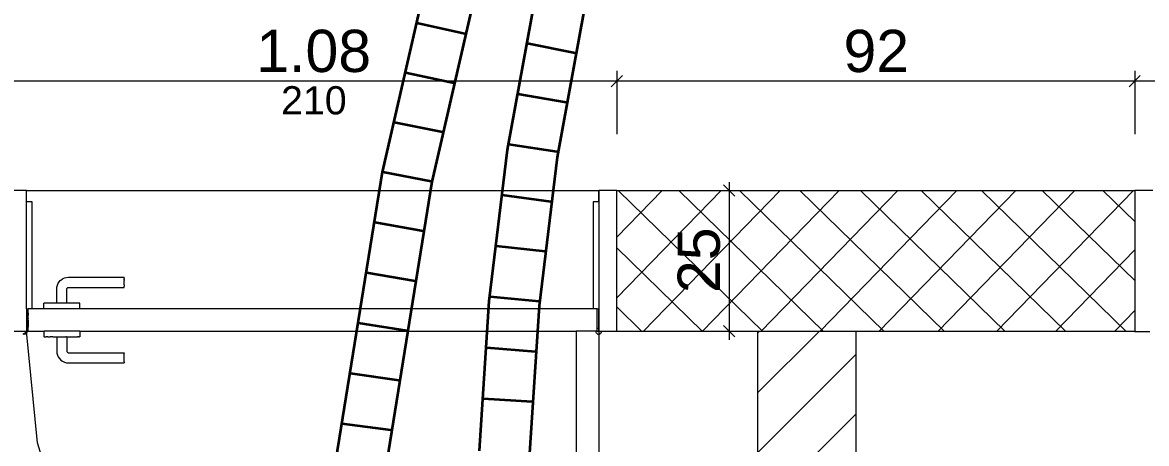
# Model space of a CAD drawing. Extents: x 0 to 1189, y 0 to 841.
# Drawn here: x 723.13 to 763.06, y 525.14 to 540.09 of the extents above; entities that cross this region are included whole.
import ezdxf
from ezdxf.lldxf.tags import DXFTag

# ---------------------------------------------------------------- set-up
doc = ezdxf.new("R2010")
doc.units = 0
doc.layers.get('0').update_dxf_attribs({"lineweight": 35})
for name, color, linetype, lineweight in [('211.5 Stahlbeton Kontur', 7, 'Continuous', 25), ('211.5 Stahlbeton Schraffur', 7, 'Continuous', 25), ('211.6 Mauerwerk Kontur', 7, 'Continuous', 25), ('211.6 Mauerwerk Schraffur', 7, 'Continuous', 25), ('273.0 Innentüren', 7, 'Continuous', 25), ('Bemassung', 7, 'Continuous', 25), ('Hilfskörper', 7, 'Continuous', 25)]:
    doc.layers.add(name, color=color, linetype=linetype, lineweight=lineweight)
doc.layers.add('L_Abluft_eingelegt', color=7, linetype='fein_strichliert', lineweight=35, true_color=0xffcc00)
doc.layers.add('L_Zuluft_eingelegt', color=1, linetype='fein_strichliert', lineweight=35, true_color=0xff0000)
doc.styles.get("Standard").update_dxf_attribs({"font": 'arial.ttf'})
tags = doc.linetypes.add('DASHED2', pattern=[9.525, 6.35, -3.175]).pattern_tags.tags
tags[6:7] = [DXFTag(74, 4), DXFTag(75, 0), DXFTag(340, '0'), DXFTag(46, 1.0), DXFTag(50, 0.0), DXFTag(44, 0.0), DXFTag(45, 0.0)]
tags[4:5] = [DXFTag(74, 4), DXFTag(75, 0), DXFTag(340, '0'), DXFTag(46, 1.0), DXFTag(50, 0.0), DXFTag(44, 0.0), DXFTag(45, 0.0)]
tags = doc.linetypes.add('fein_strichliert', pattern=[4, 1, -2, 1]).pattern_tags.tags
tags[8:9] = [DXFTag(74, 4), DXFTag(75, 0), DXFTag(340, '0'), DXFTag(46, 0.0), DXFTag(50, 0.0), DXFTag(44, 0.0), DXFTag(45, 0.0)]
tags[6:7] = [DXFTag(74, 4), DXFTag(75, 0), DXFTag(340, '0'), DXFTag(46, 0.0), DXFTag(50, 0.0), DXFTag(44, 0.0), DXFTag(45, 0.0)]
tags[4:5] = [DXFTag(74, 4), DXFTag(75, 0), DXFTag(340, '0'), DXFTag(46, 0.0), DXFTag(50, 0.0), DXFTag(44, 0.0), DXFTag(45, 0.0)]

# ---------------------------------------------------------------- blocks, each defined once
blk = doc.blocks.new('Referenz-A0SO6TOG06', base_point=(4.401, 96.704))
at = {"layer": '211.5 Stahlbeton Kontur', "color": 0, "lineweight": 18}
for p, q in [((744.239, 534.124), (762.638, 534.124)), ((744.239, 529.123), (744.239, 534.124)), ((762.638, 534.124), (762.638, 529.123)), ((762.638, 529.123), (744.239, 529.123))]:
    blk.add_line(p, q, dxfattribs=at)
at = {"layer": '211.5 Stahlbeton Schraffur', "color": 0, "lineweight": 13}
for p, q in [((744.239, 532.462), (745.856, 534.124)), ((744.239, 530.311), (747.949, 534.124)), ((749.433, 529.123), (744.293, 534.124)), ((745.177, 529.123), (750.042, 534.124)), ((751.584, 529.123), (746.444, 534.124)), ((747.269, 529.123), (752.135, 534.124)), ((753.735, 529.123), (748.595, 534.124)), ((749.362, 529.123), (754.228, 534.124)), ((755.886, 529.123), (750.746, 534.124)), ((751.455, 529.123), (756.321, 534.124)), ((758.037, 529.123), (752.897, 534.124)), ((753.548, 529.123), (758.413, 534.124)), ((760.188, 529.123), (755.048, 534.124)), ((755.641, 529.123), (760.506, 534.124)), ((762.339, 529.123), (757.199, 534.124)), ((757.734, 529.123), (762.599, 534.124)), ((762.638, 530.925), (759.35, 534.124)), ((762.638, 533.018), (761.501, 534.124)), ((747.282, 529.123), (744.239, 532.083)), ((759.826, 529.123), (762.638, 532.013)), ((745.131, 529.123), (744.239, 529.99)), ((761.919, 529.123), (762.638, 529.862))]:
    blk.add_line(p, q, dxfattribs=at)
at = {"layer": '211.6 Mauerwerk Kontur', "color": 0, "lineweight": 18}
for p, q in [((749.239, 529.123), (749.236, 456.123)), ((752.739, 529.123), (749.239, 529.123)), ((752.736, 456.123), (752.739, 529.123))]:
    blk.add_line(p, q, dxfattribs=at)
at = {"layer": '211.6 Mauerwerk Schraffur', "color": 0, "lineweight": 13}
for p, q in [((749.239, 529.058), (749.304, 529.123)), ((749.239, 526.937), (751.425, 529.123)), ((749.238, 524.815), (752.739, 528.315)), ((749.238, 522.694), (752.739, 526.194))]:
    blk.add_line(p, q, dxfattribs=at)
at = {"layer": '273.0 Innentüren', "color": 0, "lineweight": 13}
for p, q in [((723.279, 534.124), (722.639, 534.124)), ((723.279, 533.724), (723.279, 534.124)), ((743.599, 533.724), (743.599, 534.124)), ((744.239, 534.124), (743.599, 534.124)), ((743.599, 534.124), (743.599, 529.124)), ((744.239, 529.124), (744.239, 534.124)), ((763.278, 534.122), (762.639, 534.122)), ((723.479, 533.724), (723.279, 533.724)), ((723.279, 529.924), (723.279, 533.724)), ((723.479, 530.924), (723.479, 533.724)), ((743.599, 533.724), (743.399, 533.724)), ((743.399, 533.724), (743.399, 530.924)), ((743.599, 533.724), (743.599, 529.924)), ((724.625, 531.019), (724.696, 531.038)), ((724.696, 531.038), (724.761, 531.044)), ((724.761, 531.044), (726.749, 531.044)), ((726.749, 531.002), (726.749, 531.044)), ((723.479, 529.924), (723.479, 530.924)), ((724.349, 530.632), (724.354, 530.697)), ((724.349, 530.124), (724.349, 530.632)), ((724.354, 530.697), (724.373, 530.768)), ((724.373, 530.768), (724.404, 530.834)), ((724.404, 530.834), (724.446, 530.895)), ((724.446, 530.895), (724.476, 530.924)), ((724.476, 530.924), (724.498, 530.946)), ((724.498, 530.946), (724.558, 530.988)), ((724.558, 530.988), (724.625, 531.019)), ((724.709, 530.616), (724.71, 530.634)), ((724.71, 530.634), (724.713, 530.644)), ((724.713, 530.644), (724.717, 530.654)), ((724.717, 530.654), (724.723, 530.662)), ((724.723, 530.662), (724.731, 530.67)), ((724.731, 530.67), (724.739, 530.676)), ((724.739, 530.676), (724.748, 530.68)), ((724.748, 530.68), (724.758, 530.683)), ((724.758, 530.683), (724.777, 530.684)), ((724.777, 530.684), (726.749, 530.684)), ((726.749, 531.002), (726.749, 530.98)), ((726.749, 530.954), (726.749, 530.98)), ((726.749, 530.954), (726.749, 530.926)), ((726.749, 530.924), (726.749, 530.926)), ((726.749, 530.895), (726.749, 530.924)), ((726.749, 530.864), (726.749, 530.895)), ((726.749, 530.833), (726.749, 530.864)), ((726.749, 530.803), (726.749, 530.833)), ((726.749, 530.774), (726.749, 530.803)), ((726.749, 530.774), (726.749, 530.726)), ((726.749, 530.708), (726.749, 530.726)), ((726.749, 530.695), (726.749, 530.708)), ((726.749, 530.684), (726.749, 530.695)), ((743.399, 530.924), (743.399, 529.924)), ((724.709, 530.124), (724.709, 530.616)), ((723.279, 529.924), (723.329, 529.924)), ((723.279, 529.924), (723.279, 529.778)), ((723.479, 529.924), (723.329, 529.924)), ((723.329, 529.778), (723.329, 529.924)), ((723.889, 529.924), (723.479, 529.924)), ((723.898, 530.124), (723.889, 530.124)), ((723.889, 529.924), (723.889, 530.124)), ((723.898, 529.924), (723.889, 529.924)), ((723.927, 530.124), (723.898, 530.124)), ((723.927, 529.924), (723.898, 529.924)), ((723.974, 530.124), (723.927, 530.124)), ((723.974, 529.924), (723.927, 529.924)), ((724.038, 530.124), (723.974, 530.124)), ((724.038, 529.924), (723.974, 529.924)), ((724.117, 530.124), (724.038, 530.124)), ((724.117, 529.924), (724.038, 529.924)), ((724.209, 530.124), (724.117, 530.124)), ((724.209, 529.924), (724.117, 529.924)), ((724.31, 530.124), (724.209, 530.124)), ((724.31, 529.924), (724.209, 529.924)), ((724.349, 530.124), (724.31, 530.124)), ((724.417, 529.924), (724.31, 529.924)), ((724.373, 530.124), (724.349, 530.124)), ((724.391, 530.124), (724.373, 530.124)), ((724.413, 530.124), (724.391, 530.124)), ((724.417, 530.124), (724.413, 530.124)), ((724.529, 529.924), (724.417, 529.924)), ((724.439, 530.124), (724.417, 530.124)), ((724.467, 530.124), (724.439, 530.124)), ((724.497, 530.124), (724.467, 530.124)), ((724.529, 530.124), (724.497, 530.124)), ((724.56, 530.124), (724.529, 530.124)), ((724.64, 529.924), (724.529, 529.924)), ((724.59, 530.124), (724.56, 530.124)), ((724.619, 530.124), (724.59, 530.124)), ((724.64, 530.124), (724.619, 530.124)), ((724.644, 530.124), (724.64, 530.124)), ((724.748, 529.924), (724.64, 529.924)), ((724.667, 530.124), (724.644, 530.124)), ((724.698, 530.124), (724.667, 530.124)), ((724.706, 530.124), (724.698, 530.124)), ((724.709, 530.124), (724.706, 530.124)), ((724.748, 530.124), (724.709, 530.124)), ((724.849, 530.124), (724.748, 530.124)), ((724.849, 529.924), (724.748, 529.924)), ((724.94, 530.124), (724.849, 530.124)), ((724.94, 529.924), (724.849, 529.924)), ((725.019, 530.124), (724.94, 530.124)), ((725.019, 529.924), (724.94, 529.924)), ((725.083, 530.124), (725.019, 530.124)), ((725.083, 529.924), (725.019, 529.924)), ((725.13, 530.124), (725.083, 530.124)), ((725.13, 529.924), (725.083, 529.924)), ((725.159, 530.124), (725.13, 530.124)), ((725.159, 529.924), (725.13, 529.924)), ((725.169, 530.124), (725.159, 530.124)), ((725.169, 529.924), (725.159, 529.924)), ((725.169, 529.924), (725.169, 530.124)), ((743.399, 529.924), (725.169, 529.924)), ((743.549, 529.924), (743.399, 529.924)), ((743.549, 529.924), (743.599, 529.924)), ((743.549, 529.21), (743.549, 529.924)), ((743.599, 529.224), (743.599, 529.924)), ((723.279, 529.778), (723.299, 529.778)), ((723.279, 529.778), (723.279, 529.701)), ((723.279, 529.701), (723.299, 529.701)), ((723.279, 529.701), (723.279, 529.683)), ((723.279, 529.683), (723.299, 529.683)), ((723.279, 529.683), (723.279, 529.573)), ((723.279, 529.573), (723.279, 529.524)), ((723.279, 529.524), (723.279, 529.429)), ((723.299, 529.429), (723.279, 529.429)), ((723.279, 529.429), (723.279, 529.404)), ((723.299, 529.701), (723.299, 529.778)), ((723.299, 529.701), (723.299, 529.683)), ((723.299, 529.683), (723.309, 529.683)), ((723.299, 529.573), (723.299, 529.683)), ((723.299, 529.524), (723.299, 529.573)), ((723.299, 529.524), (723.299, 529.429)), ((723.309, 529.429), (723.299, 529.429)), ((723.299, 529.376), (723.299, 529.429)), ((723.329, 529.778), (723.309, 529.778)), ((723.309, 529.778), (723.309, 529.691)), ((723.329, 529.691), (723.309, 529.691)), ((723.309, 529.683), (723.309, 529.691)), ((723.309, 529.683), (723.329, 529.683)), ((723.309, 529.573), (723.309, 529.683)), ((723.309, 529.573), (723.309, 529.524)), ((723.309, 529.524), (723.309, 529.429)), ((723.329, 529.429), (723.309, 529.429)), ((723.309, 529.421), (723.309, 529.429)), ((723.329, 529.778), (723.329, 529.691)), ((723.329, 529.691), (723.329, 529.683)), ((723.329, 529.576), (723.329, 529.683)), ((723.329, 529.576), (723.329, 529.573)), ((723.329, 529.524), (723.329, 529.573)), ((723.329, 529.524), (723.329, 529.475)), ((723.329, 529.475), (723.329, 529.473)), ((723.329, 529.473), (723.329, 529.429)), ((723.329, 529.421), (723.329, 529.429)), ((722.639, 529.124), (723.262, 529.124)), ((723.172, 529.048), (723.189, 529.05)), ((723.172, 529.017), (723.172, 529.048)), ((723.219, 529.061), (723.189, 529.05)), ((723.204, 529.021), (723.235, 529.034)), ((723.254, 529.095), (723.219, 529.061)), ((723.282, 529.079), (723.235, 529.034)), ((723.254, 529.095), (723.262, 529.124)), ((723.262, 529.124), (723.279, 529.124)), ((723.283, 529.403), (723.279, 529.404)), ((723.279, 529.404), (723.279, 529.376)), ((723.279, 529.376), (723.299, 529.376)), ((723.279, 529.376), (723.279, 529.124)), ((723.279, 529.124), (723.294, 529.124)), ((723.669, 525.16), (723.279, 529.124)), ((723.294, 529.124), (723.282, 529.079)), ((723.294, 529.391), (723.283, 529.403)), ((723.299, 529.376), (723.294, 529.391)), ((723.299, 529.141), (723.294, 529.124)), ((723.294, 529.124), (723.329, 529.124)), ((723.299, 529.141), (723.299, 529.376)), ((723.329, 529.421), (723.309, 529.421)), ((723.309, 529.421), (723.309, 529.27)), ((723.329, 529.27), (723.309, 529.27)), ((723.329, 529.421), (723.329, 529.27)), ((723.329, 529.124), (723.329, 529.27)), ((723.329, 529.124), (723.889, 529.124)), ((723.889, 529.124), (723.898, 529.124)), ((723.889, 529.124), (723.889, 528.924)), ((723.927, 529.124), (723.898, 529.124)), ((723.974, 529.124), (723.927, 529.124)), ((724.038, 529.124), (723.974, 529.124)), ((724.117, 529.124), (724.038, 529.124)), ((724.209, 529.124), (724.117, 529.124)), ((724.31, 529.124), (724.209, 529.124)), ((724.417, 529.124), (724.31, 529.124)), ((724.529, 529.124), (724.417, 529.124)), ((724.64, 529.124), (724.529, 529.124)), ((724.747, 529.124), (724.64, 529.124)), ((724.849, 529.124), (724.747, 529.124)), ((724.94, 529.124), (724.849, 529.124)), ((725.019, 529.124), (724.94, 529.124)), ((725.083, 529.124), (725.019, 529.124)), ((725.13, 529.124), (725.083, 529.124)), ((725.159, 529.124), (725.13, 529.124)), ((725.169, 529.124), (725.159, 529.124)), ((725.169, 529.124), (742.799, 529.124)), ((725.169, 529.124), (725.169, 528.924)), ((742.799, 529.124), (742.798, 508.804)), ((743.499, 529.124), (742.799, 529.124)), ((743.499, 529.124), (743.502, 529.098)), ((743.549, 529.124), (743.499, 529.124)), ((743.502, 529.098), (743.512, 529.074)), ((743.512, 529.074), (743.528, 529.053)), ((743.528, 529.053), (743.549, 529.037)), ((743.573, 529.22), (743.549, 529.21)), ((743.549, 529.124), (743.549, 529.21)), ((743.549, 529.124), (743.599, 529.124)), ((743.549, 529.037), (743.573, 529.027)), ((743.599, 529.224), (743.573, 529.22)), ((743.573, 529.027), (743.599, 529.024)), ((743.599, 529.124), (743.599, 529.224)), ((743.599, 529.124), (743.699, 529.124)), ((743.599, 529.124), (743.599, 529.024)), ((743.599, 529.124), (744.239, 529.124)), ((743.599, 529.024), (743.624, 529.027)), ((743.624, 529.027), (743.649, 529.037)), ((743.649, 529.037), (743.669, 529.053)), ((743.669, 529.053), (743.685, 529.074)), ((743.685, 529.074), (743.695, 529.098)), ((743.695, 529.098), (743.699, 529.124)), ((743.699, 529.124), (744.239, 529.124)), ((762.638, 529.122), (763.178, 529.122)), ((723.204, 529.021), (723.172, 529.017)), ((723.898, 528.924), (723.889, 528.924)), ((723.898, 528.924), (723.927, 528.924)), ((723.927, 528.924), (723.974, 528.924)), ((724.038, 528.924), (723.974, 528.924)), ((724.038, 528.924), (724.117, 528.924)), ((724.209, 528.924), (724.117, 528.924)), ((724.209, 528.924), (724.31, 528.924)), ((724.31, 528.924), (724.349, 528.924)), ((724.349, 528.924), (724.349, 528.416)), ((724.349, 528.924), (724.373, 528.924)), ((724.373, 528.924), (724.391, 528.924)), ((724.391, 528.924), (724.413, 528.924)), ((724.413, 528.924), (724.417, 528.924)), ((724.417, 528.924), (724.439, 528.924)), ((724.439, 528.924), (724.467, 528.924)), ((724.467, 528.924), (724.497, 528.924)), ((724.497, 528.924), (724.529, 528.924)), ((724.529, 528.924), (724.56, 528.924)), ((724.56, 528.924), (724.59, 528.924)), ((724.59, 528.924), (724.619, 528.924)), ((724.619, 528.924), (724.64, 528.924)), ((724.64, 528.924), (724.644, 528.924)), ((724.644, 528.924), (724.666, 528.924)), ((724.698, 528.924), (724.666, 528.924)), ((724.698, 528.924), (724.706, 528.924)), ((724.706, 528.924), (724.709, 528.924)), ((724.709, 528.924), (724.747, 528.924)), ((724.709, 528.924), (724.709, 528.432)), ((724.747, 528.924), (724.849, 528.924)), ((724.849, 528.924), (724.94, 528.924)), ((724.94, 528.924), (725.019, 528.924)), ((725.019, 528.924), (725.083, 528.924)), ((725.13, 528.924), (725.083, 528.924)), ((725.13, 528.924), (725.159, 528.924)), ((725.169, 528.924), (725.159, 528.924)), ((743.599, 529.024), (743.598, 508.804)), ((724.349, 528.416), (724.354, 528.351)), ((724.354, 528.351), (724.373, 528.28)), ((724.373, 528.28), (724.404, 528.214)), ((724.709, 528.432), (724.71, 528.414)), ((724.71, 528.414), (724.713, 528.404)), ((724.713, 528.404), (724.717, 528.394)), ((724.717, 528.394), (724.723, 528.386)), ((724.723, 528.386), (724.73, 528.379)), ((724.73, 528.379), (724.739, 528.373)), ((724.739, 528.373), (724.748, 528.368)), ((724.748, 528.368), (724.758, 528.366)), ((724.758, 528.366), (724.776, 528.364)), ((724.776, 528.364), (726.749, 528.364)), ((726.749, 528.364), (726.749, 528.353)), ((726.749, 528.34), (726.749, 528.353)), ((726.749, 528.322), (726.749, 528.34)), ((726.749, 528.274), (726.749, 528.322)), ((726.749, 528.246), (726.749, 528.274)), ((726.749, 528.215), (726.749, 528.246)), ((724.404, 528.214), (724.446, 528.154)), ((724.446, 528.154), (724.498, 528.102)), ((724.498, 528.102), (724.558, 528.06)), ((724.558, 528.06), (724.625, 528.029)), ((724.625, 528.029), (724.696, 528.01)), ((724.696, 528.01), (724.761, 528.004)), ((724.761, 528.004), (726.749, 528.004)), ((726.749, 528.184), (726.749, 528.215)), ((726.749, 528.153), (726.749, 528.184)), ((726.749, 528.123), (726.749, 528.153)), ((726.749, 528.094), (726.749, 528.123)), ((726.749, 528.068), (726.749, 528.094)), ((726.749, 528.046), (726.749, 528.068)), ((726.749, 528.046), (726.749, 528.004)), ((724.825, 521.348), (723.669, 525.16))]:
    blk.add_line(p, q, dxfattribs=at)
at = {"layer": 'Bemassung', "color": 0, "lineweight": 13}
for p, q in [((744.239, 538.376), (744.239, 536.124)), ((744.239, 538.376), (744.239, 536.124)), ((762.638, 538.376), (762.638, 536.124)), ((762.638, 538.376), (762.638, 536.124)), ((744.239, 538.001), (722.639, 538.001)), ((744.239, 538.001), (743.939, 538.001)), ((744.039, 537.801), (744.439, 538.201)), ((744.439, 538.201), (744.039, 537.801)), ((744.539, 538.001), (744.239, 538.001)), ((762.638, 538.001), (744.239, 538.001)), ((762.638, 538.001), (762.338, 538.001)), ((762.838, 538.201), (762.438, 537.801)), ((762.438, 537.801), (762.838, 538.201)), ((790.639, 538.001), (762.638, 538.001)), ((762.938, 538.001), (762.638, 538.001)), ((748.43, 533.924), (748.03, 534.324)), ((748.23, 534.424), (748.23, 534.124)), ((747.855, 534.124), (750.439, 534.124)), ((748.23, 534.124), (748.23, 529.126)), ((747.855, 529.126), (750.439, 529.126)), ((748.03, 529.326), (748.43, 528.926)), ((748.23, 529.126), (748.23, 528.826))]:
    blk.add_line(p, q, dxfattribs=at)
at = {"layer": 'Hilfskörper', "color": 0, "linetype": 'DASHED2', "lineweight": 13, "ltscale": 0.13}
blk.add_line((723.28, 534.124), (743.6, 534.123), dxfattribs=at)
at = {"layer": 'Bemassung', "color": 0, "linetype": 'Continuous', "lineweight": 13, "ltscale": 0.13, "char_height": 1.5, "attachment_point": 1}
for s, insert in [('{\\fArial;1.08}', (731.437, 539.829)), ('{\\fArial;92}', (752.295, 539.828))]:
    blk.add_mtext(s, dxfattribs=dict(at, insert=insert))
at = {"layer": 'Bemassung', "color": 0, "lineweight": 13, "insert": (732.316, 537.826), "char_height": 1.00012, "attachment_point": 1}
blk.add_mtext('{\\fArial;210}', dxfattribs=at)
at = {"layer": 'Bemassung', "color": 0, "linetype": 'Continuous', "lineweight": 13, "ltscale": 0.13, "insert": (746.403, 530.481), "char_height": 1.5, "attachment_point": 1, "rotation": 90}
blk.add_mtext('{\\fArial;25}', dxfattribs=at)
blk = doc.blocks.new('Lüftungsrohr ComfoTube 90_ Rolle à 50 m-A0SO6TQM06', base_point=(727.781, 510.27))
at = {"color": 0, "linetype": 'ByBlock', "lineweight": -2, "ltscale": 0.35}
for p, q in [((738.59, 546.492), (735.906, 534.775)), ((740.337, 546.065), (737.672, 534.43)), ((738.85, 539.688), (737.143, 540.058)), ((738.449, 537.939), (736.74, 538.298)), ((738.048, 536.19), (736.337, 536.537)), ((735.906, 534.775), (733.995, 522.95)), ((737.648, 534.442), (735.934, 534.777)), ((737.672, 534.43), (735.785, 522.752)), ((737.362, 532.676), (735.644, 532.989)), ((737.077, 530.91), (735.355, 531.201)), ((736.791, 529.143), (735.066, 529.414)), ((736.506, 527.377), (734.778, 527.626)), ((736.22, 525.611), (734.489, 525.838))]:
    blk.add_line(p, q, dxfattribs=at)
blk = doc.blocks.new('Lüftungsrohr ComfoTube 90_ Rolle à 50 m-A0SO6TS806', base_point=(716.504, 463.244))
at = {"color": 0, "linetype": 'ByBlock', "lineweight": -2, "ltscale": 0.35}
for p, q in [((741.325, 540.939), (740.343, 535.57)), ((743.079, 540.553), (742.119, 535.302)), ((742.769, 538.994), (741.057, 539.336)), ((742.449, 537.243), (740.729, 537.546)), ((740.343, 535.57), (739.7, 530.199)), ((742.128, 535.491), (740.402, 535.756)), ((742.119, 535.302), (741.488, 530.033)), ((741.905, 533.722), (740.174, 533.954)), ((741.693, 531.952), (739.958, 532.15)), ((741.481, 530.182), (739.742, 530.346)), ((739.7, 530.199), (739.349, 524.879)), ((741.488, 530.033), (741.143, 524.8)), ((741.356, 528.401), (739.615, 528.536)), ((741.238, 526.619), (739.495, 526.725))]:
    blk.add_line(p, q, dxfattribs=at)

msp = doc.modelspace()

# ---------------------------------------------------------------- block references
at = {"color": 8, "lineweight": 25, "ltscale": 0.25, "true_color": 0x808080}
msp.add_blockref('Referenz-A0SO6TOG06', (4.401, 96.704), dxfattribs=at)
at = {"layer": 'L_Abluft_eingelegt', "linetype": 'Continuous', "ltscale": 0.35}
msp.add_blockref('Lüftungsrohr ComfoTube 90_ Rolle à 50 m-A0SO6TQM06', (727.781, 510.27), dxfattribs=at)
at = {"layer": 'L_Zuluft_eingelegt', "linetype": 'Continuous', "ltscale": 0.35}
msp.add_blockref('Lüftungsrohr ComfoTube 90_ Rolle à 50 m-A0SO6TS806', (716.504, 463.244), dxfattribs=at)

doc.saveas('drawing.dxf')
